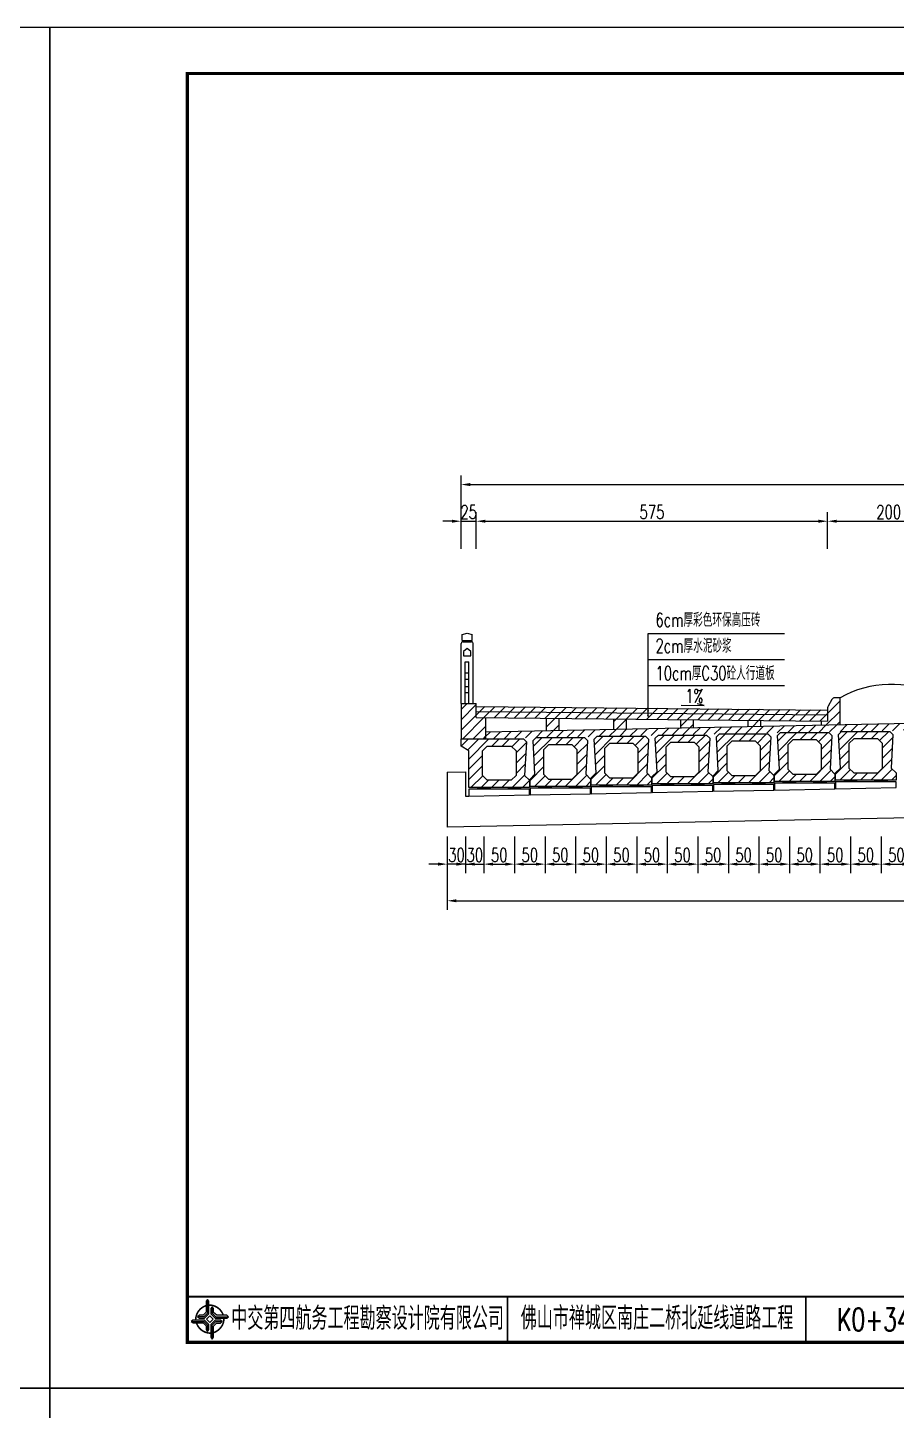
# Model space of a CAD drawing. Header units: millimetres. Extents: x -51 to 12129, y -1309 to -715.
# Drawn here: x 364.5 to 554.1, y -1016.5 to -714.7 of the extents above; entities that cross this region are included whole.
import ezdxf
from ezdxf.enums import TextEntityAlignment as Align

# ---------------------------------------------------------------- set-up
doc = ezdxf.new("R2010")
doc.units = ezdxf.units.MM
doc.header["$LTSCALE"] = 0.25
for name, color, linetype in [('YOLLOW', 7, 'Continuous'), ('图框', 7, 'Continuous'), ('填充', 8, 'Continuous'), ('尺寸标注', 2, 'Continuous'), ('文字', 7, 'Continuous'), ('标注', 4, 'Continuous'), ('次轮廓线', 7, 'Continuous'), ('轮廓线', 1, 'Continuous')]:
    doc.layers.add(name, color=color, linetype=linetype)
doc.styles.get("Standard").update_dxf_attribs({"font": 'simplex1.shx', "width": 0.7, "bigfont": 'hztxt.shx'})
doc.dimstyles.new('比例1：75', dxfattribs={"dimtxt": 3, "dimasz": 2, "dimexe": 2, "dimexo": 1, "dimgap": 0.5, "dimtad": 1, "dimlfac": 7.5, "dimzin": 13, "dimdsep": 46, "dimtxsty": 'Standard', "dimcen": -0.09, "dimclrd": 256, "dimclre": 256, "dimclrt": 7, "dimaunit": 1, "dimadec": 0, "dimazin": 2, "dimtfac": 0.0005, "dimtix": 1, "dimtmove": 2, "dimatfit": 3, "dimfxl": 0, "dimtolj": 1, "dimtzin": 13, "dimarcsym": 0})
pattern_1 = [(45, (-596.2586, -66.693), (-1.122532, 1.122532), [])]

# ---------------------------------------------------------------- blocks, each defined once
blk = doc.blocks.new('tb')
at = {"lineweight": -3}
h = blk.add_hatch(color=256, dxfattribs=at)
h.paths.add_polyline_path([(-1.23, -0.13), (-3.78, -0.14), (-4.14, -0.41), (-1.4, -0.44), (-0.56, -1.24), (-0.54, -2.62), (-0.27, -2.2), (-0.26, -1.06)])
h.paths.add_polyline_path([(0.13, -1.08), (0.14, -3.86), (0.41, -4.26), (0.44, -1.24), (1.25, -0.43), (2.66, -0.43), (2.26, -0.16), (1.07, -0.15)])
h.paths.add_polyline_path([(1.08, 0.3), (3.62, 0.3), (4.02, 0.56), (1.25, 0.57), (0.43, 1.39), (0.43, 2.8), (0.16, 2.41), (0.15, 1.24)])
h.paths.add_polyline_path([(-0.28, 1.21), (-0.28, 3.99), (-0.56, 4.39), (-0.57, 1.41), (-1.38, 0.6), (-2.74, 0.56), (-2.33, 0.3), (-1.2, 0.29)])
for p, q in [((-0.56, 4.39), (-0.57, 1.41)), ((-1.38, 0.6), (-2.74, 0.56)), ((-0.57, 1.41), (-1.38, 0.6)), ((0.43, 2.8), (0.43, 1.39)), ((0.43, 1.39), (1.25, 0.57)), ((1.25, 0.57), (4.02, 0.56)), ((-4.14, -0.41), (-1.4, -0.44)), ((-1.4, -0.44), (-0.56, -1.24)), ((-0.56, -1.24), (-0.54, -2.62)), ((0.41, -4.26), (0.44, -1.24)), ((0.44, -1.24), (1.25, -0.43)), ((1.25, -0.43), (2.66, -0.43))]:
    blk.add_line(p, q, dxfattribs=at)
at = {"lineweight": -3, "const_width": 0.35, "flags": 128}
for points in [[(-0.9, 3.02, 0.324167), (-3.16, -0.14)], [(2.88, 0.92, 0.324403), (-0.24, 3.15)], [(0.75, -2.86, 0.325418), (3.02, 0.26)], [(-2.98, -0.76, 0.322976), (0.14, -2.98)]]:
    blk.add_lwpolyline(points, format="xyb", dxfattribs=at)
at = {"lineweight": -3, "flags": 128}
for points in [[(-0.9, 3.99), (-0.9, 1.58), (-1.53, 0.91), (-2.34, 0.91), (-2.74, 0.56), (-2.33, 0.3), (-1.2, 0.29), (-0.28, 1.21), (-0.28, 3.99), (-0.56, 4.39)], [(-0.04, 0.77), (0.68, 0.04), (-0.04, -0.69), (-0.77, 0.05)], [(3.62, 0.92), (1.43, 0.92), (0.77, 1.54), (0.77, 2.38), (0.43, 2.8), (0.16, 2.41), (0.15, 1.24), (1.08, 0.3), (3.62, 0.3), (4.02, 0.56)], [(-3.73, -0.76), (-1.54, -0.76), (-0.89, -1.39), (-0.89, -2.21), (-0.54, -2.62), (-0.27, -2.2), (-0.26, -1.06), (-1.23, -0.13), (-3.78, -0.14), (-4.14, -0.41)], [(0.75, -3.85), (0.75, -1.43), (1.4, -0.78), (2.26, -0.78), (2.66, -0.43), (2.26, -0.16), (1.07, -0.15), (0.13, -1.08), (0.14, -3.86), (0.41, -4.26)]]:
    blk.add_lwpolyline(points, close=True, dxfattribs=at)
blk = doc.blocks.new('*D465')
at = {"layer": 'Defpoints', "color": 0}
for p in [(462.42, -822.39), (459.09, -862.17), (462.42, -862.17)]:
    blk.add_point(p, dxfattribs=at)
at = {"layer": '标注', "lineweight": -2}
for p, q in [((459.09, -828.39), (459.09, -820.39)), ((462.42, -828.39), (462.42, -820.39)), ((457.09, -822.39), (455.09, -822.39)), ((459.09, -822.39), (462.42, -822.39)), ((464.42, -822.39), (466.42, -822.39))]:
    blk.add_line(p, q, dxfattribs=at)
at = {"layer": '标注'}
for points in [[(457.09, -822.06), (457.09, -822.73), (459.09, -822.39)], [(464.42, -822.06), (464.42, -822.73), (462.42, -822.39)]]:
    blk.add_solid(points, dxfattribs=at)
at = {"layer": '标注', "color": 7, "insert": (460.75, -820.39), "char_height": 3, "attachment_point": 5}
blk.add_mtext('\\A1;25', dxfattribs=at)
blk = doc.blocks.new('*D457')
at = {"layer": 'Defpoints', "color": 0}
for p in [(539.09, -822.39), (462.42, -864.72), (539.09, -864.72)]:
    blk.add_point(p, dxfattribs=at)
at = {"layer": '标注', "lineweight": -2}
for p, q in [((462.42, -828.39), (462.42, -820.39)), ((539.09, -828.39), (539.09, -820.39)), ((464.42, -822.39), (537.09, -822.39))]:
    blk.add_line(p, q, dxfattribs=at)
at = {"layer": '标注'}
for points in [[(464.42, -822.06), (464.42, -822.73), (462.42, -822.39)], [(537.09, -822.06), (537.09, -822.73), (539.09, -822.39)]]:
    blk.add_solid(points, dxfattribs=at)
at = {"layer": '标注', "color": 7, "insert": (500.75, -820.39), "char_height": 3, "attachment_point": 5}
blk.add_mtext('\\A1;575', dxfattribs=at)
blk = doc.blocks.new('*D466')
at = {"layer": 'Defpoints', "color": 0}
for p in [(565.75, -822.39), (539.09, -865.25), (565.75, -865.25)]:
    blk.add_point(p, dxfattribs=at)
at = {"layer": '标注', "lineweight": -2}
for p, q in [((539.09, -828.39), (539.09, -820.39)), ((565.75, -828.39), (565.75, -820.39)), ((541.09, -822.39), (563.75, -822.39))]:
    blk.add_line(p, q, dxfattribs=at)
at = {"layer": '标注'}
for points in [[(541.09, -822.06), (541.09, -822.73), (539.09, -822.39)], [(563.75, -822.06), (563.75, -822.73), (565.75, -822.39)]]:
    blk.add_solid(points, dxfattribs=at)
at = {"layer": '标注', "color": 7, "insert": (552.42, -820.39), "char_height": 3, "attachment_point": 5}
blk.add_mtext('\\A1;200', dxfattribs=at)
blk = doc.blocks.new('*D458')
at = {"layer": 'Defpoints', "color": 0}
for p in [(729.08, -814.39), (459.09, -868.3), (729.08, -866.66)]:
    blk.add_point(p, dxfattribs=at)
at = {"layer": '标注', "lineweight": -2}
for p, q in [((459.09, -820.39), (459.09, -812.39)), ((461.09, -814.39), (727.08, -814.39)), ((729.08, -820.39), (729.08, -812.39))]:
    blk.add_line(p, q, dxfattribs=at)
at = {"layer": '标注'}
for points in [[(461.09, -814.06), (461.09, -814.73), (459.09, -814.39)], [(727.08, -814.06), (727.08, -814.73), (729.08, -814.39)]]:
    blk.add_solid(points, dxfattribs=at)
at = {"layer": '标注', "color": 7, "insert": (594.08, -812.39), "char_height": 3, "attachment_point": 5}
blk.add_mtext('\\A1;2025', dxfattribs=at)
blk = doc.blocks.new('*D469')
at = {"layer": 'Defpoints', "color": 0}
for p in [(456.09, -845.76), (460.09, -880.91), (456.09, -897.25)]:
    blk.add_point(p, dxfattribs=at)
at = {"layer": '标注', "lineweight": -2}
for p, q in [((456.09, -891.25), (456.09, -899.25)), ((460.09, -891.25), (460.09, -899.25)), ((454.09, -897.25), (452.09, -897.25)), ((460.09, -897.25), (456.09, -897.25)), ((462.09, -897.25), (464.09, -897.25))]:
    blk.add_line(p, q, dxfattribs=at)
at = {"layer": '标注'}
for points in [[(454.09, -896.91), (454.09, -897.58), (456.09, -897.25)], [(462.09, -896.91), (462.09, -897.58), (460.09, -897.25)]]:
    blk.add_solid(points, dxfattribs=at)
at = {"layer": '标注', "color": 7, "insert": (458.09, -895.25), "char_height": 3, "attachment_point": 5}
blk.add_mtext('\\A1;30', dxfattribs=at)
blk = doc.blocks.new('*D470')
at = {"layer": 'Defpoints', "color": 0}
for p in [(460.09, -880.91), (464.09, -880.91), (464.09, -897.25)]:
    blk.add_point(p, dxfattribs=at)
at = {"layer": '标注', "lineweight": -2}
for p, q in [((460.09, -891.25), (460.09, -899.25)), ((464.09, -891.25), (464.09, -899.25)), ((458.09, -897.25), (456.09, -897.25)), ((460.09, -897.25), (464.09, -897.25)), ((466.09, -897.25), (468.09, -897.25))]:
    blk.add_line(p, q, dxfattribs=at)
at = {"layer": '标注'}
for points in [[(458.09, -896.91), (458.09, -897.58), (460.09, -897.25)], [(466.09, -896.91), (466.09, -897.58), (464.09, -897.25)]]:
    blk.add_solid(points, dxfattribs=at)
at = {"layer": '标注', "color": 7, "insert": (462.09, -895.25), "char_height": 3, "attachment_point": 5}
blk.add_mtext('\\A1;30', dxfattribs=at)
blk = doc.blocks.new('*D471')
at = {"layer": 'Defpoints', "color": 0}
for p in [(464.09, -880.91), (470.75, -880.91), (470.75, -897.25)]:
    blk.add_point(p, dxfattribs=at)
at = {"layer": '标注', "lineweight": -2}
for p, q in [((464.09, -891.25), (464.09, -899.25)), ((470.75, -891.25), (470.75, -899.25)), ((466.09, -897.25), (468.75, -897.25))]:
    blk.add_line(p, q, dxfattribs=at)
at = {"layer": '标注'}
for points in [[(466.09, -896.91), (466.09, -897.58), (464.09, -897.25)], [(468.75, -896.91), (468.75, -897.58), (470.75, -897.25)]]:
    blk.add_solid(points, dxfattribs=at)
at = {"layer": '标注', "color": 7, "insert": (467.42, -895.25), "char_height": 3, "attachment_point": 5}
blk.add_mtext('\\A1;50', dxfattribs=at)
blk = doc.blocks.new('*D472')
at = {"layer": 'Defpoints', "color": 0}
for p in [(470.75, -880.91), (477.42, -880.64), (477.42, -897.25)]:
    blk.add_point(p, dxfattribs=at)
at = {"layer": '标注', "lineweight": -2}
for p, q in [((470.75, -891.25), (470.75, -899.25)), ((477.42, -891.25), (477.42, -899.25)), ((472.75, -897.25), (475.42, -897.25))]:
    blk.add_line(p, q, dxfattribs=at)
at = {"layer": '标注'}
for points in [[(472.75, -896.91), (472.75, -897.58), (470.75, -897.25)], [(475.42, -896.91), (475.42, -897.58), (477.42, -897.25)]]:
    blk.add_solid(points, dxfattribs=at)
at = {"layer": '标注', "color": 7, "insert": (474.09, -895.25), "char_height": 3, "attachment_point": 5}
blk.add_mtext('\\A1;50', dxfattribs=at)
blk = doc.blocks.new('*D473')
at = {"layer": 'Defpoints', "color": 0}
for p in [(477.42, -880.64), (484.09, -880.64), (484.09, -897.25)]:
    blk.add_point(p, dxfattribs=at)
at = {"layer": '标注', "lineweight": -2}
for p, q in [((477.42, -891.25), (477.42, -899.25)), ((484.09, -891.25), (484.09, -899.25)), ((479.42, -897.25), (482.09, -897.25))]:
    blk.add_line(p, q, dxfattribs=at)
at = {"layer": '标注'}
for points in [[(479.42, -896.91), (479.42, -897.58), (477.42, -897.25)], [(482.09, -896.91), (482.09, -897.58), (484.09, -897.25)]]:
    blk.add_solid(points, dxfattribs=at)
at = {"layer": '标注', "color": 7, "insert": (480.75, -895.25), "char_height": 3, "attachment_point": 5}
blk.add_mtext('\\A1;50', dxfattribs=at)
blk = doc.blocks.new('*D474')
at = {"layer": 'Defpoints', "color": 0}
for p in [(484.09, -880.64), (490.75, -880.37), (490.75, -897.25)]:
    blk.add_point(p, dxfattribs=at)
at = {"layer": '标注', "lineweight": -2}
for p, q in [((484.09, -891.25), (484.09, -899.25)), ((490.75, -891.25), (490.75, -899.25)), ((486.09, -897.25), (488.75, -897.25))]:
    blk.add_line(p, q, dxfattribs=at)
at = {"layer": '标注'}
for points in [[(486.09, -896.91), (486.09, -897.58), (484.09, -897.25)], [(488.75, -896.91), (488.75, -897.58), (490.75, -897.25)]]:
    blk.add_solid(points, dxfattribs=at)
at = {"layer": '标注', "color": 7, "insert": (487.42, -895.25), "char_height": 3, "attachment_point": 5}
blk.add_mtext('\\A1;50', dxfattribs=at)
blk = doc.blocks.new('*D475')
at = {"layer": 'Defpoints', "color": 0}
for p in [(490.75, -880.37), (497.42, -880.37), (497.42, -897.25)]:
    blk.add_point(p, dxfattribs=at)
at = {"layer": '标注', "lineweight": -2}
for p, q in [((490.75, -891.25), (490.75, -899.25)), ((497.42, -891.25), (497.42, -899.25)), ((492.75, -897.25), (495.42, -897.25))]:
    blk.add_line(p, q, dxfattribs=at)
at = {"layer": '标注'}
for points in [[(492.75, -896.91), (492.75, -897.58), (490.75, -897.25)], [(495.42, -896.91), (495.42, -897.58), (497.42, -897.25)]]:
    blk.add_solid(points, dxfattribs=at)
at = {"layer": '标注', "color": 7, "insert": (494.09, -895.25), "char_height": 3, "attachment_point": 5}
blk.add_mtext('\\A1;50', dxfattribs=at)
blk = doc.blocks.new('*D476')
at = {"layer": 'Defpoints', "color": 0}
for p in [(497.42, -880.37), (504.09, -880.11), (504.09, -897.25)]:
    blk.add_point(p, dxfattribs=at)
at = {"layer": '标注', "lineweight": -2}
for p, q in [((497.42, -891.25), (497.42, -899.25)), ((504.09, -891.25), (504.09, -899.25)), ((499.42, -897.25), (502.09, -897.25))]:
    blk.add_line(p, q, dxfattribs=at)
at = {"layer": '标注'}
for points in [[(499.42, -896.91), (499.42, -897.58), (497.42, -897.25)], [(502.09, -896.91), (502.09, -897.58), (504.09, -897.25)]]:
    blk.add_solid(points, dxfattribs=at)
at = {"layer": '标注', "color": 7, "insert": (500.75, -895.25), "char_height": 3, "attachment_point": 5}
blk.add_mtext('\\A1;50', dxfattribs=at)
blk = doc.blocks.new('*D477')
at = {"layer": 'Defpoints', "color": 0}
for p in [(504.09, -880.11), (510.75, -880.11), (510.75, -897.25)]:
    blk.add_point(p, dxfattribs=at)
at = {"layer": '标注', "lineweight": -2}
for p, q in [((504.09, -891.25), (504.09, -899.25)), ((510.75, -891.25), (510.75, -899.25)), ((506.09, -897.25), (508.75, -897.25))]:
    blk.add_line(p, q, dxfattribs=at)
at = {"layer": '标注'}
for points in [[(506.09, -896.91), (506.09, -897.58), (504.09, -897.25)], [(508.75, -896.91), (508.75, -897.58), (510.75, -897.25)]]:
    blk.add_solid(points, dxfattribs=at)
at = {"layer": '标注', "color": 7, "insert": (507.42, -895.25), "char_height": 3, "attachment_point": 5}
blk.add_mtext('\\A1;50', dxfattribs=at)
blk = doc.blocks.new('*D478')
at = {"layer": 'Defpoints', "color": 0}
for p in [(510.75, -880.11), (517.42, -879.84), (517.42, -897.25)]:
    blk.add_point(p, dxfattribs=at)
at = {"layer": '标注', "lineweight": -2}
for p, q in [((510.75, -891.25), (510.75, -899.25)), ((517.42, -891.25), (517.42, -899.25)), ((512.75, -897.25), (515.42, -897.25))]:
    blk.add_line(p, q, dxfattribs=at)
at = {"layer": '标注'}
for points in [[(512.75, -896.91), (512.75, -897.58), (510.75, -897.25)], [(515.42, -896.91), (515.42, -897.58), (517.42, -897.25)]]:
    blk.add_solid(points, dxfattribs=at)
at = {"layer": '标注', "color": 7, "insert": (514.09, -895.25), "char_height": 3, "attachment_point": 5}
blk.add_mtext('\\A1;50', dxfattribs=at)
blk = doc.blocks.new('*D479')
at = {"layer": 'Defpoints', "color": 0}
for p in [(517.42, -879.84), (524.09, -879.84), (524.09, -897.25)]:
    blk.add_point(p, dxfattribs=at)
at = {"layer": '标注', "lineweight": -2}
for p, q in [((517.42, -891.25), (517.42, -899.25)), ((524.09, -891.25), (524.09, -899.25)), ((519.42, -897.25), (522.09, -897.25))]:
    blk.add_line(p, q, dxfattribs=at)
at = {"layer": '标注'}
for points in [[(519.42, -896.91), (519.42, -897.58), (517.42, -897.25)], [(522.09, -896.91), (522.09, -897.58), (524.09, -897.25)]]:
    blk.add_solid(points, dxfattribs=at)
at = {"layer": '标注', "color": 7, "insert": (520.75, -895.25), "char_height": 3, "attachment_point": 5}
blk.add_mtext('\\A1;50', dxfattribs=at)
blk = doc.blocks.new('*D480')
at = {"layer": 'Defpoints', "color": 0}
for p in [(524.09, -879.84), (530.75, -879.57), (530.75, -897.25)]:
    blk.add_point(p, dxfattribs=at)
at = {"layer": '标注', "lineweight": -2}
for p, q in [((524.09, -891.25), (524.09, -899.25)), ((530.75, -891.25), (530.75, -899.25)), ((526.09, -897.25), (528.75, -897.25))]:
    blk.add_line(p, q, dxfattribs=at)
at = {"layer": '标注'}
for points in [[(526.09, -896.91), (526.09, -897.58), (524.09, -897.25)], [(528.75, -896.91), (528.75, -897.58), (530.75, -897.25)]]:
    blk.add_solid(points, dxfattribs=at)
at = {"layer": '标注', "color": 7, "insert": (527.42, -895.25), "char_height": 3, "attachment_point": 5}
blk.add_mtext('\\A1;50', dxfattribs=at)
blk = doc.blocks.new('*D481')
at = {"layer": 'Defpoints', "color": 0}
for p in [(530.75, -879.57), (537.42, -879.57), (537.42, -897.25)]:
    blk.add_point(p, dxfattribs=at)
at = {"layer": '标注', "lineweight": -2}
for p, q in [((530.75, -891.25), (530.75, -899.25)), ((537.42, -891.25), (537.42, -899.25)), ((532.75, -897.25), (535.42, -897.25))]:
    blk.add_line(p, q, dxfattribs=at)
at = {"layer": '标注'}
for points in [[(532.75, -896.91), (532.75, -897.58), (530.75, -897.25)], [(535.42, -896.91), (535.42, -897.58), (537.42, -897.25)]]:
    blk.add_solid(points, dxfattribs=at)
at = {"layer": '标注', "color": 7, "insert": (534.09, -895.25), "char_height": 3, "attachment_point": 5}
blk.add_mtext('\\A1;50', dxfattribs=at)
blk = doc.blocks.new('*D482')
at = {"layer": 'Defpoints', "color": 0}
for p in [(537.42, -879.57), (544.09, -879.31), (544.09, -897.25)]:
    blk.add_point(p, dxfattribs=at)
at = {"layer": '标注', "lineweight": -2}
for p, q in [((537.42, -891.25), (537.42, -899.25)), ((544.09, -891.25), (544.09, -899.25)), ((539.42, -897.25), (542.09, -897.25))]:
    blk.add_line(p, q, dxfattribs=at)
at = {"layer": '标注'}
for points in [[(539.42, -896.91), (539.42, -897.58), (537.42, -897.25)], [(542.09, -896.91), (542.09, -897.58), (544.09, -897.25)]]:
    blk.add_solid(points, dxfattribs=at)
at = {"layer": '标注', "color": 7, "insert": (540.75, -895.25), "char_height": 3, "attachment_point": 5}
blk.add_mtext('\\A1;50', dxfattribs=at)
blk = doc.blocks.new('*D483')
at = {"layer": 'Defpoints', "color": 0}
for p in [(544.09, -879.31), (550.75, -879.31), (550.75, -897.25)]:
    blk.add_point(p, dxfattribs=at)
at = {"layer": '标注', "lineweight": -2}
for p, q in [((544.09, -891.25), (544.09, -899.25)), ((550.75, -891.25), (550.75, -899.25)), ((546.09, -897.25), (548.75, -897.25))]:
    blk.add_line(p, q, dxfattribs=at)
at = {"layer": '标注'}
for points in [[(546.09, -896.91), (546.09, -897.58), (544.09, -897.25)], [(548.75, -896.91), (548.75, -897.58), (550.75, -897.25)]]:
    blk.add_solid(points, dxfattribs=at)
at = {"layer": '标注', "color": 7, "insert": (547.42, -895.25), "char_height": 3, "attachment_point": 5}
blk.add_mtext('\\A1;50', dxfattribs=at)
blk = doc.blocks.new('*D484')
at = {"layer": 'Defpoints', "color": 0}
for p in [(550.75, -879.31), (557.42, -879.04), (557.42, -897.25)]:
    blk.add_point(p, dxfattribs=at)
at = {"layer": '标注', "lineweight": -2}
for p, q in [((550.75, -891.25), (550.75, -899.25)), ((557.42, -891.25), (557.42, -899.25)), ((552.75, -897.25), (555.42, -897.25))]:
    blk.add_line(p, q, dxfattribs=at)
at = {"layer": '标注'}
for points in [[(552.75, -896.91), (552.75, -897.58), (550.75, -897.25)], [(555.42, -896.91), (555.42, -897.58), (557.42, -897.25)]]:
    blk.add_solid(points, dxfattribs=at)
at = {"layer": '标注', "color": 7, "insert": (554.09, -895.25), "char_height": 3, "attachment_point": 5}
blk.add_mtext('\\A1;50', dxfattribs=at)
blk = doc.blocks.new('*D459')
at = {"layer": 'Defpoints', "color": 0}
for p in [(732.08, -881.43), (456.09, -886.94), (732.08, -905.25)]:
    blk.add_point(p, dxfattribs=at)
at = {"layer": '标注', "lineweight": -2}
for p, q in [((456.09, -899.25), (456.09, -907.25)), ((732.08, -899.25), (732.08, -907.25)), ((458.09, -905.25), (730.08, -905.25))]:
    blk.add_line(p, q, dxfattribs=at)
at = {"layer": '标注'}
for points in [[(458.09, -904.91), (458.09, -905.58), (456.09, -905.25)], [(730.08, -904.91), (730.08, -905.58), (732.08, -905.25)]]:
    blk.add_solid(points, dxfattribs=at)
at = {"layer": '标注', "color": 7, "insert": (594.08, -903.25), "char_height": 3, "attachment_point": 5}
blk.add_mtext('\\A1;2070', dxfattribs=at)
blk = doc.blocks.new('123')
at = {"layer": '图框', "color": 2}
blk.add_lwpolyline([(369.33, -1011.65), (369.33, -714.65), (-50.67, -714.65), (-50.67, -1011.65)], close=True, dxfattribs=at)

msp = doc.modelspace()

# ---------------------------------------------------------------- hatches: boundary and pattern name
at = {"layer": '填充'}
h = msp.add_hatch(dxfattribs=at)
h.set_pattern_fill('ANSI31', color=256, scale=0.5, style=0)
h.set_pattern_definition(pattern_1)
h.paths.add_polyline_path([(541.81315, -860.93911), (540.60918, -860.93911, 0.269914508), (540.02941, -861.27667), (539.1727, -862.78599, 0.129788417), (539.08582, -863.11507), (539.08582, -866.0051), (537.75252, -865.99177), (537.75252, -866.96556), (541.81315, -866.88455)])
h.paths.add_polyline_path([(539.08582, -863.60504), (462.42122, -862.8384), (462.42122, -863.90509), (539.08582, -864.67174)])
h.paths.add_polyline_path([(539.08582, -864.67174), (462.42122, -863.90509), (462.42122, -865.23846), (539.08582, -866.0051)])
h.paths.add_polyline_path([(524.41967, -865.85844), (521.75307, -865.83178), (521.75307, -867.28474), (524.41967, -867.23154)])
h.paths.add_polyline_path([(509.75337, -865.71178), (507.08677, -865.68511), (507.08677, -867.57733), (509.75337, -867.52413)])
h.paths.add_polyline_path([(495.08707, -865.56512), (492.42047, -865.53845), (492.42047, -867.86992), (495.08707, -867.81672)])
h.paths.add_polyline_path([(480.42077, -865.41845), (477.75417, -865.39179), (477.75417, -868.16251), (480.42077, -868.10931)])
h.paths.add_polyline_path([(464.42117, -865.25846), (462.42122, -865.23846), (462.42122, -862.17175), (459.08744, -862.17175), (459.08744, -869.86846), (464.42117, -869.86846)])
h = msp.add_hatch(dxfattribs=at)
h.set_pattern_fill('ANSI31', color=256, scale=0.5, style=0)
h.set_pattern_definition(pattern_1)
h.paths.add_polyline_path([(635.48344, -866.40189), (640.91948, -866.40189), (648.70264, -866.24902), (648.81643, -866.13523), (654.4963, -866.13523), (662.03075, -865.98724), (662.14942, -865.86857), (668.07311, -865.86857), (675.35886, -865.72547), (675.48242, -865.60191), (681.64992, -865.60191), (688.68696, -865.46369), (688.81541, -865.33525), (695.22674, -865.33525), (702.01507, -865.20192), (702.1484, -865.06859), (708.80355, -865.06859), (715.34251, -864.94016), (715.48141, -864.80126), (722.41457, -864.80126), (722.41457, -863.2816), (464.42117, -868.4285), (464.42117, -869.86846), (475.43725, -869.65209), (475.48754, -869.6018), (477.99773, -869.6018), (488.76536, -869.39032), (488.82053, -869.33514), (491.57454, -869.33514), (502.09346, -869.12854), (502.15352, -869.06848), (505.15135, -869.06848), (515.42157, -868.86677), (515.48651, -868.80182), (518.72817, -868.80182), (528.74968, -868.60499), (528.8195, -868.53517), (532.30498, -868.53517), (542.07779, -868.34322), (542.1525, -868.26851), (545.88179, -868.26851), (555.40589, -868.08144), (555.48549, -868.00185), (559.45861, -868.00185), (568.734, -867.81967), (568.81848, -867.73519), (573.03542, -867.73519), (582.06211, -867.55789), (582.15147, -867.46853), (586.61223, -867.46853), (595.39021, -867.29612), (595.48446, -867.20187), (600.18905, -867.20187), (608.71832, -867.03434), (608.81746, -866.93521), (613.76586, -866.93521), (622.04643, -866.77257), (622.15045, -866.66855), (627.34267, -866.66855), (635.37454, -866.51079)])
h = msp.add_hatch(dxfattribs=at)
h.set_pattern_fill('ANSI31', color=256, scale=0.5, style=0)
h.set_pattern_definition([(45, (-603.3333, -0.2008), (-1.122532, 1.122532), [])])
h.paths.add_polyline_path([(514.0199, -879.73487), (514.0199, -878.13493), (512.95326, -877.06827), (513.35325, -869.73513), (512.6866, -869.06848), (502.15352, -869.06848), (501.48689, -869.73513), (501.88689, -877.06828), (500.82024, -878.13493), (500.82024, -879.73488)])
h.paths.add_polyline_path([(504.82014, -878.13493), (503.7535, -877.06828), (503.7535, -871.73509), (504.82014, -870.66845), (510.02, -870.66844), (511.08665, -871.73508), (511.08665, -877.06828), (510.02, -878.13493)], flags=16)
h = msp.add_hatch(dxfattribs=at)
h.set_pattern_fill('ANSI31', color=256, scale=0.5, style=0)
h.set_pattern_definition([(45, (-590.0003, 0.0659), (-1.122532, 1.122532), [])])
h.paths.add_polyline_path([(527.3529, -879.46821), (527.3529, -877.86827), (526.28625, -876.80161), (526.68625, -869.46847), (526.0196, -868.80182), (515.48651, -868.80182), (514.81988, -869.46847), (515.21988, -876.80162), (514.15323, -877.86827), (514.15323, -879.46822)])
h.paths.add_polyline_path([(518.15313, -877.86827), (517.08649, -876.80162), (517.08649, -871.46844), (518.15313, -870.40179), (523.353, -870.40178), (524.41964, -871.46842), (524.41964, -876.80162), (523.353, -877.86827)], flags=16)
h = msp.add_hatch(dxfattribs=at)
h.set_pattern_fill('ANSI31', color=256, scale=0.5, style=0)
h.set_pattern_definition([(45, (-576.6673, 0.3326), (-1.122532, 1.122532), [])])
h.paths.add_polyline_path([(540.68589, -879.20155), (540.68589, -877.60161), (539.61924, -876.53495), (540.01924, -869.20182), (539.35259, -868.53517), (528.8195, -868.53517), (528.15288, -869.20182), (528.55287, -876.53497), (527.48623, -877.60161), (527.48623, -879.20157)])
h.paths.add_polyline_path([(531.48613, -877.60161), (530.41948, -876.53497), (530.41948, -871.20178), (531.48613, -870.13513), (536.68599, -870.13512), (537.75263, -871.20177), (537.75263, -876.53497), (536.68599, -877.60161)], flags=16)
h = msp.add_hatch(dxfattribs=at)
h.set_pattern_fill('ANSI31', color=256, scale=0.5, style=0)
h.set_pattern_definition([(45, (-563.3343, 0.5992), (-1.122532, 1.122532), [])])
h.paths.add_polyline_path([(554.01888, -878.9349), (554.01888, -877.33495), (552.95223, -876.2683), (553.35223, -868.93516), (552.68558, -868.26851), (542.1525, -868.26851), (541.48587, -868.93516), (541.88586, -876.26831), (540.81922, -877.33495), (540.81922, -878.93491)])
h.paths.add_polyline_path([(544.81912, -877.33495), (543.75247, -876.26831), (543.75247, -870.93512), (544.81912, -869.86847), (550.01898, -869.86846), (551.08562, -870.93511), (551.08562, -876.26831), (550.01898, -877.33495)], flags=16)
h = msp.add_hatch(dxfattribs=at)
h.set_pattern_fill('ANSI31', color=256, scale=0.5, style=0)
h.set_pattern_definition([(45, (-618.8842, -0.734), (-1.122532, 1.122532), [])])
h.paths.add_polyline_path([(474.02093, -880.53486), (474.02093, -878.9349), (472.95428, -877.86827), (473.35428, -870.53511), (472.68763, -869.86846), (459.08797, -869.86846), (459.08797, -871.46842), (460.7546, -872.53506), (460.7546, -880.53486)])
h.paths.add_polyline_path([(463.75452, -877.86826), (463.75452, -872.53506), (464.82117, -871.4684), (470.02103, -871.46842), (471.08767, -872.53506), (471.08765, -877.86826), (470.02103, -878.9349), (464.82117, -878.9349)], flags=16)
h = msp.add_hatch(dxfattribs=at)
h.set_pattern_fill('ANSI31', color=256, scale=0.5, style=0)
h.set_pattern_definition([(45, (-629.9993, -0.734), (-1.122532, 1.122532), [])])
h.paths.add_polyline_path([(487.35392, -880.26819), (487.35392, -878.66825), (486.28728, -877.60159), (486.68727, -870.26845), (486.02062, -869.6018), (475.48754, -869.6018), (474.82091, -870.26845), (475.2209, -877.6016), (474.15426, -878.66825), (474.15426, -880.2682)])
h.paths.add_polyline_path([(478.15416, -878.66825), (477.08751, -877.6016), (477.08751, -872.26841), (478.15416, -871.20177), (483.35402, -871.20176), (484.42066, -872.2684), (484.42066, -877.6016), (483.35402, -878.66825)], flags=16)
h = msp.add_hatch(dxfattribs=at)
h.set_pattern_fill('ANSI31', color=256, scale=0.5, style=0)
h.set_pattern_definition([(45, (-616.6663, -0.4674), (-1.122532, 1.122532), [])])
h.paths.add_polyline_path([(500.68691, -880.00153), (500.68691, -878.40159), (499.62027, -877.33493), (500.02026, -870.00179), (499.35361, -869.33514), (488.82053, -869.33514), (488.1539, -870.00179), (488.55389, -877.33494), (487.48725, -878.40159), (487.48725, -880.00154)])
h.paths.add_polyline_path([(491.48715, -878.40159), (490.42051, -877.33494), (490.42051, -872.00175), (491.48715, -870.93511), (496.68701, -870.9351), (497.75366, -872.00174), (497.75366, -877.33494), (496.68701, -878.40159)], flags=16)

# ---------------------------------------------------------------- linework, layer by layer
for points, const_width in [([(779.33091, -724.65472), (399.33091, -724.65472), (399.33091, -1001.65472), (779.33091, -1001.65472), (779.33091, -724.65472)], 0.7), ([(399.33091, -991.65472), (779.33091, -991.65472)], 0.4)]:
    msp.add_lwpolyline(points, dxfattribs=dict(const_width=const_width))
at = {"color": 7}
msp.add_lwpolyline([(507.15591, -862.518), (512.12112, -862.6173), (510.60533, -862.2281)], dxfattribs=at)
msp.add_arc((552.91669, -880.52449), 22.5139, 63.3231514, 119.5502007)
at = {"layer": 'YOLLOW', "color": 0}
msp.add_line((499.89819, -864.88299), (499.89819, -846.91929), dxfattribs=at)
at = {"layer": '图框', "const_width": 0.4}
for points in [[(469.22434, -991.65472), (469.22434, -1001.65472)], [(534.33091, -1001.65472), (534.33091, -991.65472)]]:
    msp.add_lwpolyline(points, dxfattribs=at)
at = {"layer": '尺寸标注', "color": 7, "linetype": 'Continuous'}
for p, q in [((499.89819, -846.91929), (529.68476, -846.91929)), ((499.89819, -852.58112), (529.68476, -852.58112)), ((499.89819, -858.24296), (529.68476, -858.24296))]:
    msp.add_line(p, q, dxfattribs=at)
at = {"layer": '尺寸标注', "color": 1, "linetype": 'Continuous'}
for centre in [(499.89819, -863.79418), (499.89819, -864.88299)]:
    msp.add_circle(centre, 0.06338, dxfattribs=at)
at = {"layer": '次轮廓线'}
for points in [[(512.6866, -869.06848), (513.35325, -869.73513), (512.95326, -877.06827), (514.0199, -878.13493), (514.0199, -879.73487), (500.82024, -879.73488), (500.82024, -878.13493), (501.88689, -877.06828), (501.48689, -869.73513), (502.15352, -869.06848)], [(526.0196, -868.80182), (526.68625, -869.46847), (526.28625, -876.80161), (527.3529, -877.86827), (527.3529, -879.46821), (514.15323, -879.46822), (514.15323, -877.86827), (515.21988, -876.80162), (514.81988, -869.46847), (515.48651, -868.80182)], [(539.35259, -868.53517), (540.01924, -869.20182), (539.61924, -876.53495), (540.68589, -877.60161), (540.68589, -879.20155), (527.48623, -879.20157), (527.48623, -877.60161), (528.55287, -876.53497), (528.15288, -869.20182), (528.8195, -868.53517)], [(552.68558, -868.26851), (553.35223, -868.93516), (552.95223, -876.2683), (554.01888, -877.33495), (554.01888, -878.9349), (540.81922, -878.93491), (540.81922, -877.33495), (541.88586, -876.26831), (541.48587, -868.93516), (542.1525, -868.26851)], [(473.35428, -870.53511), (472.95428, -877.86827), (474.02093, -878.9349), (474.02093, -880.53486), (460.7546, -880.53486), (460.7546, -872.53506), (459.08797, -871.46842), (459.08797, -869.86846), (472.68763, -869.86846)], [(486.02062, -869.6018), (486.68727, -870.26845), (486.28728, -877.60159), (487.35392, -878.66825), (487.35392, -880.26819), (474.15426, -880.2682), (474.15426, -878.66825), (475.2209, -877.6016), (474.82091, -870.26845), (475.48754, -869.6018)], [(499.35361, -869.33514), (500.02026, -870.00179), (499.62027, -877.33493), (500.68691, -878.40159), (500.68691, -880.00153), (487.48725, -880.00154), (487.48725, -878.40159), (488.55389, -877.33494), (488.1539, -870.00179), (488.82053, -869.33514)]]:
    msp.add_lwpolyline(points, close=True, dxfattribs=at)
for points in [[(470.02103, -878.9349), (464.82117, -878.9349), (463.75452, -877.86826), (463.75452, -872.53506), (464.82117, -871.4684), (470.02103, -871.46842), (471.08767, -872.53506), (471.08765, -877.86826), (470.02103, -878.9349)], [(478.15416, -878.66825), (483.35402, -878.66825), (484.42066, -877.6016), (484.42066, -872.2684), (483.35402, -871.20176), (478.15416, -871.20177), (477.08751, -872.26841), (477.08751, -877.6016), (478.15416, -878.66825)], [(491.48715, -878.40159), (496.68701, -878.40159), (497.75366, -877.33494), (497.75366, -872.00174), (496.68701, -870.9351), (491.48715, -870.93511), (490.42051, -872.00175), (490.42051, -877.33494), (491.48715, -878.40159)], [(504.82014, -878.13493), (510.02, -878.13493), (511.08665, -877.06828), (511.08665, -871.73508), (510.02, -870.66844), (504.82014, -870.66845), (503.7535, -871.73509), (503.7535, -877.06828), (504.82014, -878.13493)], [(518.15313, -877.86827), (523.353, -877.86827), (524.41964, -876.80162), (524.41964, -871.46842), (523.353, -870.40178), (518.15313, -870.40179), (517.08649, -871.46844), (517.08649, -876.80162), (518.15313, -877.86827)], [(531.48613, -877.60161), (536.68599, -877.60161), (537.75263, -876.53497), (537.75263, -871.20177), (536.68599, -870.13512), (531.48613, -870.13513), (530.41948, -871.20178), (530.41948, -876.53497), (531.48613, -877.60161)], [(544.81912, -877.33495), (550.01898, -877.33495), (551.08562, -876.26831), (551.08562, -870.93511), (550.01898, -869.86846), (544.81912, -869.86847), (543.75247, -870.93512), (543.75247, -876.26831), (544.81912, -877.33495)]]:
    msp.add_lwpolyline(points, dxfattribs=at)
at = {"layer": '轮廓线'}
for p, q in [((459.3541, -847.10546), (460.42074, -846.8388)), ((459.3541, -848.43876), (459.3541, -847.10546)), ((460.42074, -846.8388), (461.48738, -847.10546)), ((461.48738, -848.43876), (461.48738, -847.10546)), ((459.08744, -862.17175), (459.08744, -849.10541)), ((459.3541, -848.43876), (459.48743, -848.43876)), ((459.48743, -848.70542), (459.48743, -848.43876)), ((459.48743, -848.43876), (461.35405, -848.43876)), ((459.48743, -848.70542), (461.35405, -848.70542)), ((460.42074, -850.17205), (459.62076, -850.8387)), ((459.62076, -850.8387), (459.62076, -851.77201)), ((461.22072, -850.8387), (460.42074, -850.17205)), ((461.22072, -851.77201), (461.22072, -850.8387)), ((461.35405, -848.70542), (461.35405, -848.43876)), ((461.35405, -848.43876), (461.48738, -848.43876)), ((461.75404, -862.17175), (461.75404, -849.10541)), ((459.62076, -851.77201), (461.22072, -851.77201)), ((460.02075, -853.10531), (460.82073, -853.10531)), ((460.02075, -862.17175), (460.02075, -853.10531)), ((460.82073, -862.17175), (460.82073, -853.10531)), ((460.02075, -855.50525), (460.82073, -855.50525)), ((460.02075, -856.83855), (460.82073, -856.83855)), ((460.02075, -858.43851), (460.82073, -858.43851)), ((460.02075, -859.77181), (460.82073, -859.77181)), ((459.08744, -862.17175), (462.42122, -862.17175)), ((459.08744, -862.17175), (459.08744, -869.86846)), ((462.42122, -865.23846), (462.42122, -862.17175)), ((462.42122, -862.8384), (539.09648, -863.60515)), ((539.08582, -863.11507), (539.08582, -866.0051)), ((540.02941, -861.27667), (539.1727, -862.78599)), ((541.81315, -860.93911), (540.60918, -860.93911)), ((541.81315, -866.93896), (541.81315, -860.93911)), ((462.42122, -863.90509), (539.08582, -864.67174)), ((462.42122, -865.23846), (539.08582, -866.0051)), ((722.41457, -863.2816), (464.42117, -868.4285)), ((464.42117, -865.25846), (464.42117, -869.86846)), ((477.75417, -868.16251), (477.75417, -865.39179)), ((480.42077, -865.41845), (480.42077, -868.10931)), ((492.42047, -867.86992), (492.42047, -865.53845)), ((495.08707, -865.56512), (495.08707, -867.81672)), ((507.08677, -867.57733), (507.08677, -865.68511)), ((509.75337, -865.71178), (509.75337, -867.52413)), ((521.75307, -867.28474), (521.75307, -865.83178)), ((524.41967, -865.85844), (524.41967, -867.23154)), ((537.75252, -866.96556), (537.75252, -865.99177)), ((456.08805, -877.16204), (460.08626, -877.08228)), ((456.08805, -877.16204), (456.08805, -889.16174)), ((460.08626, -877.08228), (460.08795, -882.40082)), ((732.08099, -883.65575), (456.08805, -889.16174)), ((460.08795, -882.41412), (460.7546, -882.40082))]:
    msp.add_line(p, q, dxfattribs=at)
msp.add_lwpolyline([(474.02093, -882.13616), (474.02093, -880.90819), (460.7546, -880.90819), (460.7546, -882.40082), (474.02093, -882.13549)], dxfattribs=at)
for points in [[(462.75455, -880.53487), (465.42115, -880.53487), (465.42115, -880.90819), (462.75455, -880.90819)], [(469.42105, -880.53486), (472.08765, -880.53486), (472.08765, -880.90819), (469.42105, -880.90819)], [(487.35392, -881.8695), (487.35392, -880.64153), (474.15426, -880.64153), (474.15426, -882.13349)], [(476.08754, -880.2682), (478.75414, -880.2682), (478.75414, -880.64153), (476.08754, -880.64153)], [(482.75404, -880.2682), (485.42064, -880.2682), (485.42064, -880.64152), (482.75404, -880.64152)], [(500.68691, -881.60284), (500.68691, -880.37487), (487.48725, -880.37487), (487.48725, -881.86683)], [(489.42053, -880.00154), (492.08713, -880.00154), (492.08713, -880.37487), (489.42053, -880.37487)], [(496.08703, -880.00154), (498.75363, -880.00154), (498.75363, -880.37486), (496.08703, -880.37486)], [(514.0199, -881.33618), (514.0199, -880.10821), (500.82024, -880.10821), (500.82024, -881.60017)], [(502.75352, -879.73488), (505.42012, -879.73488), (505.42012, -880.10821), (502.75352, -880.10821)], [(509.42002, -879.73488), (512.08662, -879.73488), (512.08662, -880.1082), (509.42002, -880.1082)], [(527.3529, -881.06952), (527.3529, -879.84155), (514.15323, -879.84155), (514.15323, -881.33351)], [(516.08651, -879.46822), (518.75311, -879.46822), (518.75311, -879.84155), (516.08651, -879.84155)], [(522.75301, -879.46822), (525.41961, -879.46822), (525.41961, -879.84154), (522.75301, -879.84154)], [(540.68589, -880.80286), (540.68589, -879.57489), (527.48623, -879.57489), (527.48623, -881.06685)], [(529.41951, -879.20157), (532.08611, -879.20157), (532.08611, -879.57489), (529.41951, -879.57489)], [(536.08601, -879.20156), (538.75261, -879.20156), (538.75261, -879.57488), (536.08601, -879.57488)], [(554.01888, -880.5362), (554.01888, -879.30823), (540.81922, -879.30823), (540.81922, -880.80019)], [(542.7525, -878.93491), (545.4191, -878.93491), (545.4191, -879.30823), (542.7525, -879.30823)], [(549.419, -878.9349), (552.0856, -878.9349), (552.0856, -879.30822), (549.419, -879.30822)]]:
    msp.add_lwpolyline(points, close=True, dxfattribs=at)
for centre, radius, start, end in [((459.48743, -849.10541), 0.39999, 90, 180), ((461.35405, -849.10541), 0.39999, 0, 90), ((539.75247, -863.11507), 0.66665, 150.4200381, 180), ((540.60918, -861.60576), 0.66665, 90, 150.4200381)]:
    msp.add_arc(centre, radius, start, end, dxfattribs=at)

# ---------------------------------------------------------------- block references
at = {"lineweight": -3}
msp.add_blockref('tb', (404.32664, -996.64938), dxfattribs=at)
at = {"layer": '标注'}
for p in [(0, 0), (420, 0), (0, -297), (420, -297)]:
    msp.add_blockref('123', p, dxfattribs=at)

# ---------------------------------------------------------------- texts
at = {"layer": '图框', "width": 0.7}
for s, p in [('中交第四航务工程勘察设计院有限公司', (438.69602, -996.40628)), ('佛山市禅城区南庄二桥北延线道路工程', (501.87517, -996.34002)), ('K0+343.4小桥  标准横断面图', (569.33091, -996.65472))]:
    msp.add_text(s, height=5, dxfattribs=at).set_placement(p, align=Align.MIDDLE_CENTER)
at = {"layer": '尺寸标注', "color": 7, "linetype": 'Continuous', "width": 0.7}
for s, p in [('6cm厚彩色环保高压砖', (501.52727, -845.43493)), ('2cm厚水泥砂浆', (501.52727, -851.09677)), ('10cm厚C30砼人行道板', (501.52727, -857.06211))]:
    msp.add_text(s, height=3, dxfattribs=at).set_placement(p)
at = {"layer": '文字', "width": 0.7}
msp.add_text('1%', height=3, dxfattribs=at).set_placement((508.00828, -862.04725))

# ---------------------------------------------------------------- dimensions: what is measured, and where the dimension line sits
at = {"layer": '标注'}
for base, p1, p2, text, picture, middle in [((729.08107, -814.3945), (459.08744, -868.30376), (729.08107, -866.65547), '2025', '*D458', (594.08425, -812.3945)), ((539.08582, -822.3945), (462.42122, -864.72448), (539.08582, -864.72448), '575', '*D457', (500.75352, -820.3945)), ((732.08099, -905.24745), (456.08805, -886.93551), (732.08099, -881.42952), '2070', '*D459', (594.08452, -903.24745))]:
    dim = msp.add_linear_dim(base=base, p1=p1, p2=p2, text=text, dimstyle='比例1：75', dxfattribs=at)
    dim.commit()
    dim.dimension.update_dxf_attribs({"geometry": picture, "text_midpoint": middle})
for base, p1, p2, picture, middle in [((462.42122, -822.3945), (459.08744, -862.17175), (462.42122, -862.17175), '*D465', (460.75433, -820.3945)), ((565.7518172, -822.3945026681), (539.0858172, -865.2500304917), (565.7518172, -865.2500304917), '*D466', (552.4188172, -820.3945026681)), ((456.08805, -897.24745), (460.08747, -880.90944), (456.08805, -845.75918), '*D469', (458.08776, -895.24745)), ((464.08785, -897.24745), (460.08747, -880.90944), (464.08785, -880.90819), '*D470', (462.08766, -895.24745)), ((470.75435, -897.24745), (464.08785, -880.90819), (470.75435, -880.90819), '*D471', (467.4211, -895.24745)), ((477.42084, -897.24745), (470.75435, -880.90819), (477.42084, -880.64153), '*D472', (474.08759, -895.24745)), ((484.08734, -897.24745), (477.42084, -880.64153), (484.08734, -880.64152), '*D473', (480.75409, -895.24745)), ((490.75383, -897.24745), (484.08734, -880.64152), (490.75383, -880.37487), '*D474', (487.42058, -895.24745)), ((497.42033, -897.24745), (490.75383, -880.37487), (497.42033, -880.37486), '*D475', (494.08708, -895.24745)), ((504.08682, -897.24745), (497.42033, -880.37486), (504.08682, -880.10821), '*D476', (500.75358, -895.24745)), ((510.75332, -897.24745), (504.08682, -880.10821), (510.75332, -880.1082), '*D477', (507.42007, -895.24745)), ((517.41981, -897.24745), (510.75332, -880.1082), (517.41981, -879.84155), '*D478', (514.08657, -895.24745)), ((524.08631, -897.24745), (517.41981, -879.84155), (524.08631, -879.84154), '*D479', (520.75306, -895.24745)), ((530.75281, -897.24745), (524.08631, -879.84154), (530.75281, -879.57489), '*D480', (527.41956, -895.24745)), ((537.41931, -897.24745), (530.75281, -879.57489), (537.41931, -879.57488), '*D481', (534.08606, -895.24745)), ((544.0858, -897.24745), (537.41931, -879.57488), (544.0858, -879.30823), '*D482', (540.75255, -895.24745)), ((550.7523, -897.24745), (544.0858, -879.30823), (550.7523, -879.30822), '*D483', (547.41905, -895.24745)), ((557.41879, -897.24745), (550.7523, -879.30822), (557.41879, -879.04157), '*D484', (554.08554, -895.24745))]:
    dim = msp.add_linear_dim(base=base, p1=p1, p2=p2, dimstyle='比例1：75', dxfattribs=at)
    dim.commit()
    dim.dimension.update_dxf_attribs({"geometry": picture, "text_midpoint": middle})

doc.saveas('drawing.dxf')
